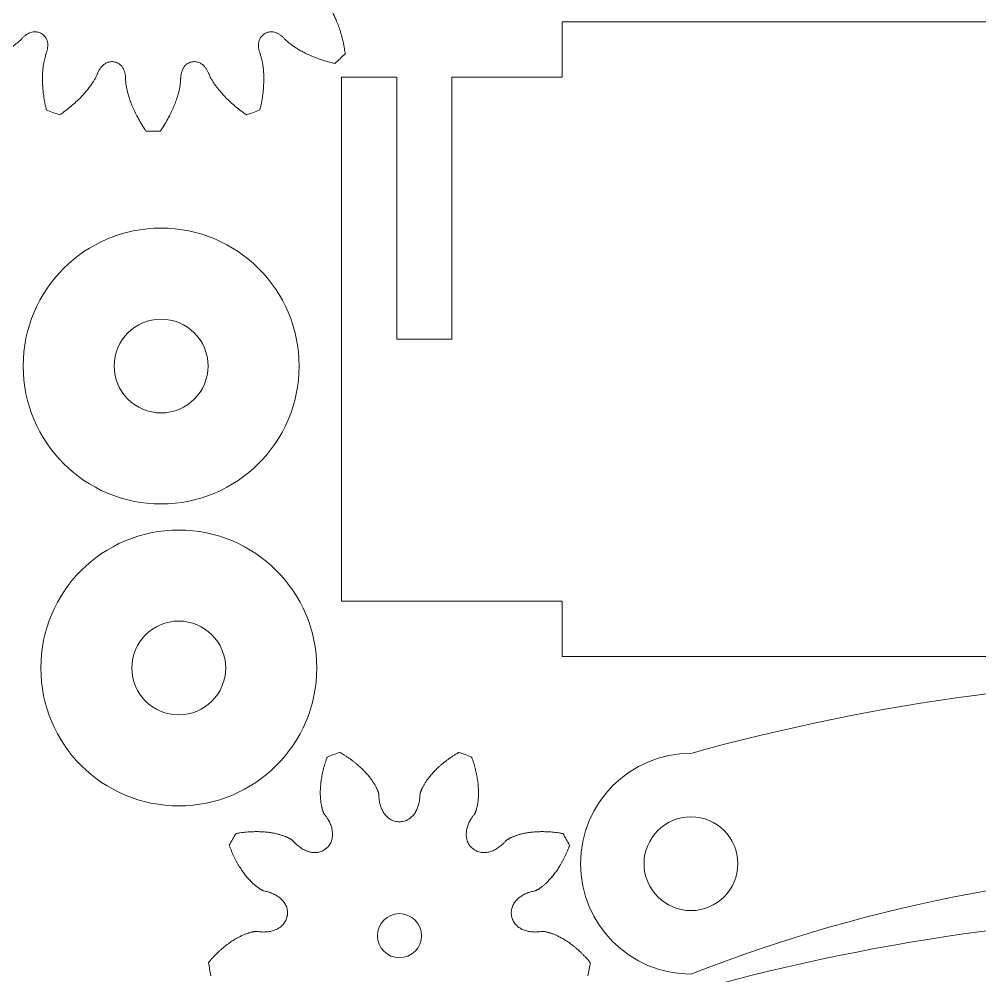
# Model space of a CAD drawing. Header units: millimetres. Extents: x 0 to 200, y 0 to 199.
# Drawn here: x 58.44 to 93.26, y 33.49 to 68.17 of the extents above; entities that cross this region are included whole.
import ezdxf

# ---------------------------------------------------------------- set-up
doc = ezdxf.new("R2010")
doc.units = ezdxf.units.MM

msp = doc.modelspace()

# ---------------------------------------------------------------- linework, layer by layer
at = {"color": 7, "linetype": 'Continuous', "lineweight": 15}
for p, q in [((78.13, 68.069), (78.13, 66.069)), ((94.13, 68.069), (78.13, 68.069)), ((70.13, 66.069), (70.13, 47.069)), ((72.13, 66.069), (70.13, 66.069)), ((72.13, 66.069), (72.13, 56.569)), ((74.13, 56.569), (74.13, 66.069)), ((78.13, 66.069), (74.13, 66.069)), ((72.13, 56.569), (74.13, 56.569)), ((78.13, 47.069), (70.13, 47.069)), ((78.13, 45.069), (78.13, 47.069)), ((78.13, 45.069), (94.13, 45.069))]:
    msp.add_line(p, q, dxfattribs=at)
for centre, radius in [((63.588, 55.595), 5), ((63.588, 55.595), 1.7), ((64.228, 44.649), 5), ((64.228, 44.649), 1.7), ((82.792, 37.555), 1.7), ((72.225, 34.945), 0.8)]:
    msp.add_circle(centre, radius, dxfattribs=at)
for centre, radius, start, end in [((63.299, 74.164), 10.054, 310.877, 313.8289), ((63.299, 74.164), 10.054, 247.3476, 250.2995), ((63.299, 74.164), 10.054, 289.7005, 292.6524), ((63.299, 74.164), 10.054, 268.5241, 271.4759), ((103.457, -33.216), 77.574, 74.55049, 105.44951), ((72.225, 34.945), 6.985, 107.9857, 112.0143), ((72.225, 34.945), 6.985, 67.9857, 72.0143), ((82.792, 37.555), 4, 90, 180), ((72.225, 34.945), 4.127, 89.8549, 90.1451), ((72.225, 34.945), 6.985, 147.9857, 152.0143), ((72.225, 34.945), 6.985, 27.9857, 32.0143), ((72.225, 34.945), 4.127, 129.8549, 130.1451), ((72.225, 34.945), 4.127, 49.8549, 50.1451), ((82.792, 37.555), 4, 180, 270), ((103.457, -19.244), 56.699, 68.6251, 111.3749), ((72.225, 34.945), 4.127, 169.8549, 170.1451), ((72.225, 34.945), 4.127, 9.8549, 10.1451), ((103.723, -41.774), 77.574, 74.55049, 105.44951), ((72.225, 34.945), 6.985, 187.9857, 192.0143), ((72.225, 34.945), 6.985, 347.9857, 352.0143)]:
    msp.add_arc(centre, radius, start, end, dxfattribs=at)
for points, knots in [([(69.422, 69.54), (69.41, 69.522), (69.372, 69.467), (69.334, 69.364), (69.326, 69.242), (69.344, 69.132), (69.38, 69.034), (69.42, 68.96), (69.457, 68.903), (69.488, 68.861), (69.518, 68.823), (69.554, 68.783), (69.596, 68.732), (69.649, 68.66), (69.709, 68.569), (69.775, 68.459), (69.845, 68.328), (69.917, 68.176), (69.989, 68.003), (70.059, 67.807), (70.125, 67.59), (70.184, 67.35), (70.23, 67.121), (70.253, 66.972), (70.261, 66.91)], [0, 0, 0, 0, 0.0218162, 0.0675293, 0.1082922, 0.14491, 0.1793227, 0.2132705, 0.2304844, 0.2480141, 0.2659531, 0.2794807, 0.3028309, 0.3328525, 0.3695456, 0.4129102, 0.4629463, 0.5196538, 0.5830328, 0.6530833, 0.7298053, 0.8131987, 0.9032636, 0.9660559, 0.9660559, 0.9660559, 0.9660559]), ([(59.259, 67.64), (59.241, 67.65), (59.182, 67.683), (59.077, 67.711), (58.954, 67.708), (58.847, 67.68), (58.753, 67.635), (58.682, 67.589), (58.629, 67.546), (58.59, 67.512), (58.555, 67.478), (58.518, 67.439), (58.471, 67.392), (58.405, 67.333), (58.32, 67.264), (58.216, 67.188), (58.093, 67.107), (57.948, 67.021), (57.782, 66.934), (57.593, 66.846), (57.383, 66.76), (57.15, 66.679), (56.926, 66.612), (56.779, 66.576), (56.719, 66.561)], [0, 0, 0, 0, 0.0218162, 0.0675293, 0.1082922, 0.14491, 0.1793227, 0.2132705, 0.2304844, 0.2480141, 0.2659531, 0.2794807, 0.3028309, 0.3328525, 0.3695456, 0.4129102, 0.4629463, 0.5196538, 0.5830328, 0.6530833, 0.7298053, 0.8131987, 0.9032636, 0.9660559, 0.9660559, 0.9660559, 0.9660559]), ([(59.426, 64.885), (59.412, 64.945), (59.379, 65.093), (59.339, 65.323), (59.309, 65.568), (59.292, 65.795), (59.286, 66.002), (59.29, 66.19), (59.302, 66.358), (59.32, 66.505), (59.342, 66.632), (59.366, 66.738), (59.389, 66.824), (59.41, 66.886), (59.429, 66.937), (59.443, 66.983), (59.457, 67.034), (59.471, 67.1), (59.481, 67.184), (59.479, 67.288), (59.457, 67.397), (59.405, 67.508), (59.332, 67.59), (59.277, 67.628), (59.259, 67.64)], [0.0339441, 0.0339441, 0.0339441, 0.0339441, 0.0967364, 0.1868013, 0.2701947, 0.3469167, 0.4169672, 0.4803462, 0.5370537, 0.5870898, 0.6304544, 0.6671475, 0.6971691, 0.7205193, 0.7340469, 0.7519859, 0.7695156, 0.7867295, 0.8206773, 0.85509, 0.8917078, 0.9324707, 0.9781838, 1, 1, 1, 1]), ([(67.338, 67.64), (67.32, 67.628), (67.265, 67.59), (67.193, 67.508), (67.141, 67.397), (67.119, 67.288), (67.116, 67.184), (67.127, 67.1), (67.141, 67.034), (67.154, 66.983), (67.169, 66.937), (67.188, 66.886), (67.208, 66.824), (67.232, 66.738), (67.255, 66.632), (67.277, 66.505), (67.295, 66.358), (67.307, 66.19), (67.311, 66.002), (67.306, 65.795), (67.289, 65.568), (67.258, 65.323), (67.218, 65.093), (67.185, 64.945), (67.171, 64.885)], [0, 0, 0, 0, 0.0218162, 0.0675293, 0.1082922, 0.14491, 0.1793227, 0.2132705, 0.2304844, 0.2480141, 0.2659531, 0.2794807, 0.3028309, 0.3328525, 0.3695456, 0.4129102, 0.4629463, 0.5196538, 0.5830328, 0.6530833, 0.7298053, 0.8131987, 0.9032636, 0.9660559, 0.9660559, 0.9660559, 0.9660559]), ([(69.879, 66.561), (69.818, 66.576), (69.672, 66.612), (69.448, 66.679), (69.215, 66.76), (69.004, 66.846), (68.816, 66.934), (68.65, 67.021), (68.505, 67.107), (68.381, 67.188), (68.277, 67.264), (68.193, 67.333), (68.127, 67.392), (68.08, 67.439), (68.042, 67.478), (68.008, 67.512), (67.969, 67.546), (67.916, 67.589), (67.845, 67.635), (67.751, 67.68), (67.643, 67.708), (67.52, 67.711), (67.415, 67.683), (67.357, 67.65), (67.338, 67.64)], [0.0339441, 0.0339441, 0.0339441, 0.0339441, 0.0967364, 0.1868013, 0.2701947, 0.3469167, 0.4169672, 0.4803462, 0.5370537, 0.5870898, 0.6304544, 0.6671475, 0.6971691, 0.7205193, 0.7340469, 0.7519859, 0.7695156, 0.7867295, 0.8206773, 0.85509, 0.8917078, 0.9324707, 0.9781838, 1, 1, 1, 1]), ([(61.889, 66.621), (61.868, 66.624), (61.801, 66.634), (61.693, 66.622), (61.58, 66.575), (61.49, 66.509), (61.418, 66.434), (61.369, 66.365), (61.334, 66.306), (61.311, 66.26), (61.29, 66.216), (61.27, 66.166), (61.243, 66.105), (61.203, 66.026), (61.148, 65.932), (61.079, 65.824), (60.993, 65.703), (60.889, 65.571), (60.766, 65.429), (60.622, 65.279), (60.457, 65.123), (60.269, 64.963), (60.084, 64.819), (59.961, 64.733), (59.909, 64.698)], [0, 0, 0, 0, 0.0218162, 0.0675293, 0.1082922, 0.14491, 0.1793227, 0.2132705, 0.2304844, 0.2480141, 0.2659531, 0.2794807, 0.3028309, 0.3328525, 0.3695456, 0.4129102, 0.4629463, 0.5196538, 0.5830328, 0.6530833, 0.7298053, 0.8131987, 0.9032636, 0.9660559, 0.9660559, 0.9660559, 0.9660559]), ([(63.04, 64.113), (63.005, 64.164), (62.921, 64.289), (62.801, 64.489), (62.683, 64.707), (62.585, 64.912), (62.505, 65.104), (62.441, 65.28), (62.392, 65.441), (62.356, 65.585), (62.33, 65.711), (62.314, 65.818), (62.305, 65.907), (62.301, 65.973), (62.3, 66.027), (62.298, 66.075), (62.292, 66.127), (62.281, 66.194), (62.26, 66.276), (62.221, 66.373), (62.16, 66.466), (62.072, 66.551), (61.975, 66.601), (61.91, 66.616), (61.889, 66.621)], [0.0339441, 0.0339441, 0.0339441, 0.0339441, 0.0967364, 0.1868013, 0.2701947, 0.3469167, 0.4169672, 0.4803462, 0.5370537, 0.5870898, 0.6304544, 0.6671475, 0.6971691, 0.7205193, 0.7340469, 0.7519859, 0.7695156, 0.7867295, 0.8206773, 0.85509, 0.8917078, 0.9324707, 0.9781838, 1, 1, 1, 1]), ([(64.709, 66.621), (64.688, 66.616), (64.623, 66.601), (64.526, 66.551), (64.437, 66.466), (64.377, 66.373), (64.337, 66.276), (64.316, 66.194), (64.305, 66.127), (64.3, 66.075), (64.297, 66.027), (64.296, 65.973), (64.293, 65.907), (64.284, 65.818), (64.267, 65.711), (64.242, 65.585), (64.205, 65.441), (64.156, 65.28), (64.092, 65.104), (64.012, 64.912), (63.914, 64.707), (63.797, 64.489), (63.677, 64.289), (63.593, 64.164), (63.558, 64.113)], [0, 0, 0, 0, 0.0218162, 0.0675293, 0.1082922, 0.14491, 0.1793227, 0.2132705, 0.2304844, 0.2480141, 0.2659531, 0.2794807, 0.3028309, 0.3328525, 0.3695456, 0.4129102, 0.4629463, 0.5196538, 0.5830328, 0.6530833, 0.7298053, 0.8131987, 0.9032636, 0.9660559, 0.9660559, 0.9660559, 0.9660559]), ([(66.688, 64.698), (66.637, 64.733), (66.513, 64.819), (66.329, 64.963), (66.141, 65.123), (65.975, 65.279), (65.832, 65.429), (65.708, 65.571), (65.604, 65.703), (65.518, 65.824), (65.449, 65.932), (65.395, 66.026), (65.354, 66.105), (65.328, 66.166), (65.307, 66.216), (65.287, 66.26), (65.263, 66.306), (65.229, 66.365), (65.18, 66.434), (65.108, 66.509), (65.018, 66.575), (64.905, 66.622), (64.796, 66.634), (64.73, 66.624), (64.709, 66.621)], [0.0339441, 0.0339441, 0.0339441, 0.0339441, 0.0967364, 0.1868013, 0.2701947, 0.3469167, 0.4169672, 0.4803462, 0.5370537, 0.5870898, 0.6304544, 0.6671475, 0.6971691, 0.7205193, 0.7340469, 0.7519859, 0.7695156, 0.7867295, 0.8206773, 0.85509, 0.8917078, 0.9324707, 0.9781838, 1, 1, 1, 1]), ([(70.068, 41.589), (70.077, 41.584), (70.122, 41.558), (70.199, 41.511), (70.298, 41.448), (70.393, 41.384), (70.482, 41.32), (70.567, 41.256), (70.648, 41.192), (70.724, 41.128), (70.795, 41.064), (70.862, 41.002), (70.925, 40.939), (70.984, 40.878), (71.039, 40.818), (71.09, 40.759), (71.137, 40.702), (71.18, 40.646), (71.219, 40.593), (71.255, 40.541), (71.288, 40.491), (71.317, 40.443), (71.344, 40.398), (71.367, 40.355), (71.388, 40.315), (71.406, 40.278), (71.421, 40.243), (71.435, 40.211), (71.446, 40.183), (71.455, 40.157), (71.462, 40.135), (71.468, 40.116), (71.472, 40.1), (71.475, 40.09), (71.476, 40.084), (71.476, 40.082)], [0.041631, 0.041631, 0.041631, 0.041631, 0.0566277, 0.111614, 0.1649589, 0.2166625, 0.2667246, 0.3151454, 0.3619248, 0.4070628, 0.4505594, 0.4924147, 0.5326285, 0.571201, 0.6081321, 0.6434218, 0.6770702, 0.7090771, 0.7394427, 0.7681669, 0.7952497, 0.8206911, 0.8444912, 0.8666498, 0.8871671, 0.906043, 0.9232775, 0.9388707, 0.9528224, 0.9651328, 0.9758018, 0.9848294, 0.9922156, 0.9979604, 1, 1, 1, 1]), ([(72.973, 40.082), (72.973, 40.084), (72.975, 40.09), (72.977, 40.1), (72.982, 40.116), (72.987, 40.135), (72.995, 40.157), (73.004, 40.183), (73.015, 40.211), (73.028, 40.243), (73.044, 40.278), (73.062, 40.315), (73.082, 40.355), (73.106, 40.398), (73.132, 40.443), (73.162, 40.491), (73.194, 40.541), (73.23, 40.593), (73.27, 40.646), (73.313, 40.702), (73.36, 40.759), (73.411, 40.818), (73.465, 40.878), (73.524, 40.939), (73.587, 41.002), (73.654, 41.064), (73.726, 41.128), (73.802, 41.192), (73.882, 41.256), (73.967, 41.32), (74.057, 41.384), (74.151, 41.448), (74.25, 41.511), (74.328, 41.558), (74.372, 41.584), (74.382, 41.589)], [0, 0, 0, 0, 0.0020396, 0.0077844, 0.0151706, 0.0241982, 0.0348672, 0.0471776, 0.0611293, 0.0767225, 0.093957, 0.1128329, 0.1333502, 0.1555088, 0.1793089, 0.2047503, 0.2318331, 0.2605573, 0.2909229, 0.3229298, 0.3565782, 0.3918679, 0.428799, 0.4673715, 0.5075853, 0.5494406, 0.5929372, 0.6380752, 0.6848546, 0.7332754, 0.7833375, 0.8350411, 0.888386, 0.9433723, 0.958369, 0.958369, 0.958369, 0.958369]), ([(69.496, 39.362), (69.495, 39.363), (69.493, 39.368), (69.488, 39.378), (69.481, 39.393), (69.473, 39.411), (69.464, 39.433), (69.455, 39.458), (69.445, 39.487), (69.435, 39.52), (69.424, 39.556), (69.414, 39.597), (69.404, 39.641), (69.395, 39.689), (69.386, 39.74), (69.378, 39.796), (69.371, 39.855), (69.365, 39.918), (69.361, 39.984), (69.358, 40.055), (69.357, 40.129), (69.358, 40.206), (69.362, 40.288), (69.367, 40.372), (69.376, 40.46), (69.387, 40.552), (69.401, 40.646), (69.418, 40.744), (69.438, 40.845), (69.462, 40.949), (69.489, 41.056), (69.521, 41.165), (69.556, 41.277), (69.585, 41.363), (69.603, 41.411), (69.607, 41.421)], [0, 0, 0, 0, 0.0020396, 0.0077844, 0.0151706, 0.0241982, 0.0348672, 0.0471776, 0.0611293, 0.0767225, 0.093957, 0.1128329, 0.1333502, 0.1555088, 0.1793089, 0.2047503, 0.2318331, 0.2605573, 0.2909229, 0.3229298, 0.3565782, 0.3918679, 0.428799, 0.4673715, 0.5075853, 0.5494406, 0.5929372, 0.6380752, 0.6848546, 0.7332754, 0.7833375, 0.8350411, 0.888386, 0.9433723, 0.958369, 0.958369, 0.958369, 0.958369]), ([(74.843, 41.421), (74.847, 41.411), (74.864, 41.363), (74.894, 41.277), (74.929, 41.165), (74.96, 41.056), (74.988, 40.949), (75.012, 40.845), (75.032, 40.744), (75.049, 40.646), (75.063, 40.552), (75.074, 40.46), (75.082, 40.372), (75.088, 40.288), (75.091, 40.206), (75.092, 40.129), (75.091, 40.055), (75.089, 39.984), (75.084, 39.918), (75.079, 39.855), (75.072, 39.796), (75.064, 39.74), (75.055, 39.689), (75.045, 39.641), (75.035, 39.597), (75.025, 39.556), (75.015, 39.52), (75.005, 39.487), (74.995, 39.458), (74.985, 39.433), (74.976, 39.411), (74.969, 39.393), (74.962, 39.378), (74.957, 39.368), (74.954, 39.363), (74.953, 39.362)], [0.041631, 0.041631, 0.041631, 0.041631, 0.0566277, 0.111614, 0.1649589, 0.2166625, 0.2667246, 0.3151454, 0.3619248, 0.4070628, 0.4505594, 0.4924147, 0.5326285, 0.571201, 0.6081321, 0.6434218, 0.6770702, 0.7090771, 0.7394427, 0.7681669, 0.7952497, 0.8206911, 0.8444912, 0.8666498, 0.8871671, 0.906043, 0.9232775, 0.9388707, 0.9528224, 0.9651328, 0.9758018, 0.9848294, 0.9922156, 0.9979604, 1, 1, 1, 1]), ([(71.476, 40.082), (71.477, 40.046), (71.479, 39.989), (71.486, 39.915), (71.498, 39.823), (71.524, 39.699), (71.575, 39.548), (71.646, 39.41), (71.739, 39.286), (71.859, 39.18), (72.007, 39.102), (72.131, 39.076), (72.202, 39.073), (72.214, 39.073)], [0, 0, 0, 0, 0.079936, 0.121555, 0.16241, 0.280802, 0.394261, 0.504863, 0.615316, 0.728747, 0.84776, 0.97259, 1, 1, 1, 1]), ([(72.235, 39.073), (72.248, 39.073), (72.318, 39.076), (72.443, 39.102), (72.59, 39.18), (72.71, 39.286), (72.803, 39.41), (72.874, 39.548), (72.925, 39.699), (72.951, 39.823), (72.963, 39.915), (72.97, 39.989), (72.972, 40.046), (72.973, 40.082)], [0, 0, 0, 0, 0.02741, 0.15224, 0.271253, 0.384684, 0.495137, 0.605739, 0.719198, 0.83759, 0.878445, 0.920064, 1, 1, 1, 1]), ([(69.58, 38.114), (69.589, 38.122), (69.641, 38.17), (69.72, 38.27), (69.783, 38.424), (69.806, 38.582), (69.798, 38.738), (69.763, 38.889), (69.706, 39.037), (69.646, 39.148), (69.596, 39.227), (69.554, 39.289), (69.519, 39.333), (69.496, 39.362)], [0, 0, 0, 0, 0.02741, 0.15224, 0.271253, 0.384684, 0.495137, 0.605739, 0.719198, 0.83759, 0.878445, 0.920064, 1, 1, 1, 1]), ([(74.953, 39.362), (74.931, 39.333), (74.896, 39.289), (74.853, 39.227), (74.803, 39.148), (74.743, 39.037), (74.686, 38.889), (74.652, 38.738), (74.643, 38.582), (74.667, 38.424), (74.729, 38.27), (74.808, 38.17), (74.86, 38.122), (74.87, 38.114)], [0, 0, 0, 0, 0.079936, 0.121555, 0.16241, 0.280802, 0.394261, 0.504863, 0.615316, 0.728747, 0.84776, 0.97259, 1, 1, 1, 1]), ([(66.302, 38.648), (66.313, 38.65), (66.363, 38.659), (66.453, 38.673), (66.569, 38.689), (66.682, 38.7), (66.792, 38.709), (66.899, 38.714), (67.001, 38.717), (67.101, 38.717), (67.196, 38.714), (67.288, 38.709), (67.377, 38.702), (67.461, 38.693), (67.541, 38.682), (67.618, 38.67), (67.691, 38.656), (67.76, 38.641), (67.825, 38.625), (67.886, 38.608), (67.943, 38.591), (67.996, 38.574), (68.045, 38.556), (68.09, 38.538), (68.132, 38.521), (68.17, 38.504), (68.204, 38.487), (68.235, 38.472), (68.261, 38.457), (68.285, 38.443), (68.305, 38.431), (68.321, 38.42), (68.335, 38.411), (68.344, 38.404), (68.348, 38.4), (68.349, 38.4)], [0.041631, 0.041631, 0.041631, 0.041631, 0.0566277, 0.111614, 0.1649589, 0.2166625, 0.2667246, 0.3151454, 0.3619248, 0.4070628, 0.4505594, 0.4924147, 0.5326285, 0.571201, 0.6081321, 0.6434218, 0.6770702, 0.7090771, 0.7394427, 0.7681669, 0.7952497, 0.8206911, 0.8444912, 0.8666498, 0.8871671, 0.906043, 0.9232775, 0.9388707, 0.9528224, 0.9651328, 0.9758018, 0.9848294, 0.9922156, 0.9979604, 1, 1, 1, 1]), ([(76.1, 38.4), (76.101, 38.4), (76.106, 38.404), (76.115, 38.411), (76.128, 38.42), (76.145, 38.431), (76.165, 38.443), (76.188, 38.457), (76.215, 38.472), (76.245, 38.487), (76.28, 38.504), (76.317, 38.521), (76.359, 38.538), (76.404, 38.556), (76.454, 38.574), (76.507, 38.591), (76.564, 38.608), (76.625, 38.625), (76.69, 38.641), (76.759, 38.656), (76.831, 38.67), (76.908, 38.682), (76.989, 38.693), (77.073, 38.702), (77.161, 38.709), (77.253, 38.714), (77.349, 38.717), (77.448, 38.717), (77.551, 38.714), (77.657, 38.709), (77.767, 38.7), (77.88, 38.689), (77.997, 38.673), (78.086, 38.659), (78.137, 38.65), (78.147, 38.648)], [0, 0, 0, 0, 0.0020396, 0.0077844, 0.0151706, 0.0241982, 0.0348672, 0.0471776, 0.0611293, 0.0767225, 0.093957, 0.1128329, 0.1333502, 0.1555088, 0.1793089, 0.2047503, 0.2318331, 0.2605573, 0.2909229, 0.3229298, 0.3565782, 0.3918679, 0.428799, 0.4673715, 0.5075853, 0.5494406, 0.5929372, 0.6380752, 0.6848546, 0.7332754, 0.7833375, 0.8350411, 0.888386, 0.9433723, 0.958369, 0.958369, 0.958369, 0.958369]), ([(68.349, 38.4), (68.374, 38.372), (68.411, 38.33), (68.465, 38.277), (68.533, 38.215), (68.633, 38.136), (68.768, 38.054), (68.912, 37.994), (69.063, 37.958), (69.223, 37.954), (69.386, 37.989), (69.498, 38.05), (69.554, 38.093), (69.564, 38.101)], [0, 0, 0, 0, 0.079936, 0.121555, 0.16241, 0.280802, 0.394261, 0.504863, 0.615316, 0.728747, 0.84776, 0.97259, 1, 1, 1, 1]), ([(74.886, 38.101), (74.896, 38.093), (74.951, 38.05), (75.064, 37.989), (75.227, 37.954), (75.387, 37.958), (75.538, 37.994), (75.681, 38.054), (75.817, 38.136), (75.916, 38.215), (75.984, 38.277), (76.038, 38.33), (76.075, 38.372), (76.1, 38.4)], [0, 0, 0, 0, 0.02741, 0.15224, 0.271253, 0.384684, 0.495137, 0.605739, 0.719198, 0.83759, 0.878445, 0.920064, 1, 1, 1, 1]), ([(67.296, 36.574), (67.294, 36.575), (67.289, 36.577), (67.279, 36.582), (67.264, 36.589), (67.246, 36.597), (67.226, 36.609), (67.202, 36.622), (67.176, 36.638), (67.147, 36.656), (67.116, 36.678), (67.082, 36.702), (67.046, 36.729), (67.008, 36.76), (66.968, 36.794), (66.926, 36.831), (66.883, 36.872), (66.838, 36.916), (66.792, 36.965), (66.744, 37.017), (66.696, 37.073), (66.647, 37.133), (66.598, 37.197), (66.547, 37.266), (66.497, 37.339), (66.447, 37.416), (66.397, 37.497), (66.347, 37.583), (66.298, 37.674), (66.249, 37.768), (66.202, 37.868), (66.155, 37.972), (66.11, 38.08), (66.078, 38.165), (66.06, 38.213), (66.057, 38.223)], [0, 0, 0, 0, 0.0020396, 0.0077844, 0.0151706, 0.0241982, 0.0348672, 0.0471776, 0.0611293, 0.0767225, 0.093957, 0.1128329, 0.1333502, 0.1555088, 0.1793089, 0.2047503, 0.2318331, 0.2605573, 0.2909229, 0.3229298, 0.3565782, 0.3918679, 0.428799, 0.4673715, 0.5075853, 0.5494406, 0.5929372, 0.6380752, 0.6848546, 0.7332754, 0.7833375, 0.8350411, 0.888386, 0.9433723, 0.958369, 0.958369, 0.958369, 0.958369]), ([(78.393, 38.223), (78.389, 38.213), (78.372, 38.165), (78.339, 38.08), (78.294, 37.972), (78.248, 37.868), (78.2, 37.768), (78.152, 37.674), (78.103, 37.583), (78.053, 37.497), (78.003, 37.416), (77.952, 37.339), (77.902, 37.266), (77.852, 37.197), (77.802, 37.133), (77.753, 37.073), (77.705, 37.017), (77.658, 36.965), (77.612, 36.916), (77.567, 36.872), (77.523, 36.831), (77.482, 36.794), (77.442, 36.76), (77.404, 36.729), (77.368, 36.702), (77.334, 36.678), (77.302, 36.656), (77.274, 36.638), (77.247, 36.622), (77.224, 36.609), (77.203, 36.597), (77.185, 36.589), (77.171, 36.582), (77.161, 36.577), (77.155, 36.575), (77.154, 36.574)], [0.041631, 0.041631, 0.041631, 0.041631, 0.0566277, 0.111614, 0.1649589, 0.2166625, 0.2667246, 0.3151454, 0.3619248, 0.4070628, 0.4505594, 0.4924147, 0.5326285, 0.571201, 0.6081321, 0.6434218, 0.6770702, 0.7090771, 0.7394427, 0.7681669, 0.7952497, 0.8206911, 0.8444912, 0.8666498, 0.8871671, 0.906043, 0.9232775, 0.9388707, 0.9528224, 0.9651328, 0.9758018, 0.9848294, 0.9922156, 0.9979604, 1, 1, 1, 1]), ([(68.162, 35.672), (68.164, 35.685), (68.173, 35.755), (68.169, 35.882), (68.118, 36.041), (68.034, 36.177), (67.928, 36.291), (67.804, 36.384), (67.665, 36.461), (67.548, 36.508), (67.459, 36.535), (67.387, 36.556), (67.332, 36.567), (67.296, 36.574)], [0, 0, 0, 0, 0.02741, 0.15224, 0.271253, 0.384684, 0.495137, 0.605739, 0.719198, 0.83759, 0.878445, 0.920064, 1, 1, 1, 1]), ([(77.154, 36.574), (77.118, 36.567), (77.063, 36.556), (76.99, 36.535), (76.902, 36.508), (76.784, 36.461), (76.645, 36.384), (76.521, 36.291), (76.415, 36.177), (76.331, 36.041), (76.28, 35.882), (76.276, 35.755), (76.286, 35.685), (76.288, 35.672)], [0, 0, 0, 0, 0.079936, 0.121555, 0.16241, 0.280802, 0.394261, 0.504863, 0.615316, 0.728747, 0.84776, 0.97259, 1, 1, 1, 1]), ([(67.036, 35.1), (67.072, 35.095), (67.128, 35.087), (67.203, 35.081), (67.296, 35.077), (67.422, 35.081), (67.579, 35.105), (67.727, 35.151), (67.866, 35.221), (67.991, 35.321), (68.094, 35.452), (68.141, 35.571), (68.155, 35.639), (68.158, 35.652)], [0, 0, 0, 0, 0.079936, 0.121555, 0.16241, 0.280802, 0.394261, 0.504863, 0.615316, 0.728747, 0.84776, 0.97259, 1, 1, 1, 1]), ([(76.291, 35.652), (76.294, 35.639), (76.309, 35.571), (76.356, 35.452), (76.458, 35.321), (76.584, 35.221), (76.722, 35.151), (76.871, 35.105), (77.028, 35.081), (77.154, 35.077), (77.247, 35.081), (77.322, 35.087), (77.377, 35.095), (77.414, 35.1)], [0, 0, 0, 0, 0.02741, 0.15224, 0.271253, 0.384684, 0.495137, 0.605739, 0.719198, 0.83759, 0.878445, 0.920064, 1, 1, 1, 1]), ([(65.307, 33.975), (65.315, 33.983), (65.347, 34.023), (65.407, 34.091), (65.486, 34.177), (65.565, 34.259), (65.644, 34.336), (65.722, 34.409), (65.799, 34.477), (65.875, 34.541), (65.95, 34.6), (66.024, 34.655), (66.096, 34.707), (66.167, 34.754), (66.235, 34.797), (66.302, 34.837), (66.367, 34.873), (66.429, 34.906), (66.489, 34.936), (66.546, 34.962), (66.601, 34.986), (66.653, 35.007), (66.702, 35.025), (66.748, 35.04), (66.791, 35.054), (66.831, 35.065), (66.868, 35.074), (66.902, 35.082), (66.932, 35.088), (66.958, 35.092), (66.982, 35.096), (67.001, 35.098), (67.017, 35.099), (67.029, 35.1), (67.034, 35.1), (67.036, 35.1)], [0.041631, 0.041631, 0.041631, 0.041631, 0.0566277, 0.111614, 0.1649589, 0.2166625, 0.2667246, 0.3151454, 0.3619248, 0.4070628, 0.4505594, 0.4924147, 0.5326285, 0.571201, 0.6081321, 0.6434218, 0.6770702, 0.7090771, 0.7394427, 0.7681669, 0.7952497, 0.8206911, 0.8444912, 0.8666498, 0.8871671, 0.906043, 0.9232775, 0.9388707, 0.9528224, 0.9651328, 0.9758018, 0.9848294, 0.9922156, 0.9979604, 1, 1, 1, 1]), ([(77.414, 35.1), (77.415, 35.1), (77.421, 35.1), (77.432, 35.099), (77.448, 35.098), (77.468, 35.096), (77.491, 35.092), (77.518, 35.088), (77.548, 35.082), (77.581, 35.074), (77.618, 35.065), (77.658, 35.054), (77.701, 35.04), (77.747, 35.025), (77.797, 35.007), (77.849, 34.986), (77.903, 34.962), (77.961, 34.936), (78.021, 34.906), (78.083, 34.873), (78.147, 34.837), (78.214, 34.797), (78.283, 34.754), (78.353, 34.707), (78.425, 34.655), (78.499, 34.6), (78.574, 34.541), (78.65, 34.477), (78.728, 34.409), (78.806, 34.336), (78.884, 34.259), (78.963, 34.177), (79.043, 34.091), (79.102, 34.023), (79.135, 33.983), (79.142, 33.975)], [0, 0, 0, 0, 0.0020396, 0.0077844, 0.0151706, 0.0241982, 0.0348672, 0.0471776, 0.0611293, 0.0767225, 0.093957, 0.1128329, 0.1333502, 0.1555088, 0.1793089, 0.2047503, 0.2318331, 0.2605573, 0.2909229, 0.3229298, 0.3565782, 0.3918679, 0.428799, 0.4673715, 0.5075853, 0.5494406, 0.5929372, 0.6380752, 0.6848546, 0.7332754, 0.7833375, 0.8350411, 0.888386, 0.9433723, 0.958369, 0.958369, 0.958369, 0.958369])]:
    msp.add_open_spline(points, degree=3, knots=knots, dxfattribs=at)

doc.saveas('drawing.dxf')
